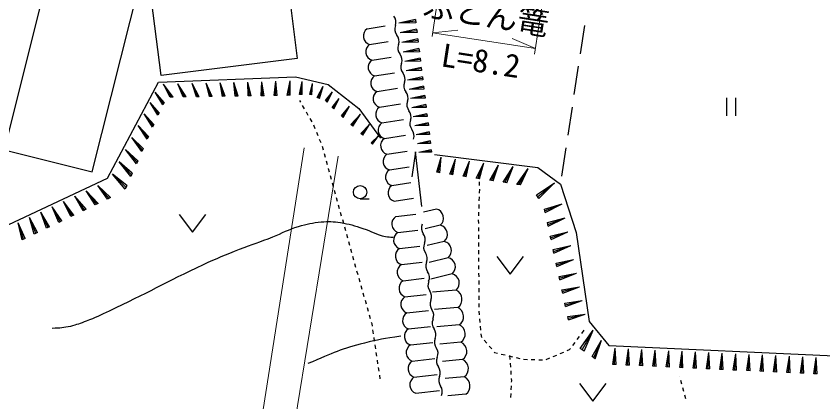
# Model space of a CAD drawing. Units: millimetres, scale not verified. Extents: x 40000 to 680000, y 20000 to 380000.
# Drawn here: x 342818 to 406396, y 259579 to 289980 of the extents above; entities that cross this region are included whole.
import ezdxf
from ezdxf.enums import TextEntityAlignment as Align

# ---------------------------------------------------------------- set-up
doc = ezdxf.new("R2010")
doc.units = ezdxf.units.MM
doc.header["$LTSCALE"] = 1000
doc.layers.add('M-BGD', color=7, linetype='Continuous', lineweight=25)
doc.layers.add('M-STR-HTXT', color=7, linetype='Continuous', lineweight=13)
doc.styles.add('ＭＳ ゴシック', font='')
doc.styles.get('ＭＳ ゴシック').set_extended_font_data('MS Gothic')

msp = doc.modelspace()

# ---------------------------------------------------------------- linework, layer by layer
at = {"layer": 'M-BGD'}
for p, q in [((374287, 289710), (372971, 289415)), ((374304, 289577), (372971, 289415)), ((374320, 289444), (372971, 289415)), ((374287, 289710), (374320, 289444)), ((370482, 288986), (371889, 289208)), ((374381, 288945), (373090, 288655)), ((374396, 288814), (373090, 288655)), ((374412, 288684), (373090, 288655)), ((374381, 288945), (374412, 288684)), ((387297, 287018), (387638, 289242)), ((374473, 288185), (373207, 287900)), ((374489, 288057), (373207, 287900)), ((374473, 288185), (374504, 287928)), ((370677, 287750), (372134, 287979)), ((374504, 287928), (373207, 287900)), ((374565, 287430), (373324, 287151)), ((374565, 287430), (374596, 287178)), ((370871, 286513), (372380, 286751)), ((374580, 287304), (373324, 287151)), ((374596, 287178), (373324, 287151)), ((374656, 286679), (373440, 286406)), ((374671, 286556), (373440, 286406)), ((374686, 286433), (373440, 286406)), ((374656, 286679), (374686, 286433)), ((371066, 285277), (372626, 285522)), ((374747, 285934), (373555, 285667)), ((374762, 285814), (373555, 285667)), ((374777, 285693), (373555, 285667)), ((374747, 285934), (374777, 285693)), ((386804, 283805), (387145, 286029)), ((354029, 284786), (364842, 285199)), ((363156, 283719), (363289, 284846)), ((363268, 283720), (363289, 284846)), ((363381, 283722), (363289, 284846)), ((364183, 283734), (364401, 284879)), ((364298, 283736), (364401, 284879)), ((364413, 283738), (364401, 284879)), ((364842, 285199), (367414, 284579)), ((374837, 285194), (373669, 284932)), ((374852, 285076), (373669, 284932)), ((374866, 284958), (373669, 284932)), ((374837, 285194), (374866, 284958)), ((350030, 277201), (354029, 284786)), ((355072, 283596), (354438, 284624)), ((355193, 283598), (354438, 284624)), ((354951, 283594), (354438, 284624)), ((356106, 283612), (355565, 284649)), ((356223, 283613), (355565, 284649)), ((355989, 283610), (355565, 284649)), ((357134, 283627), (356680, 284674)), ((357248, 283629), (356680, 284674)), ((357020, 283625), (356680, 284674)), ((358158, 283643), (357787, 284701)), ((358270, 283644), (357787, 284701)), ((358046, 283641), (357787, 284701)), ((359180, 283658), (358888, 284728)), ((359291, 283660), (358888, 284728)), ((359069, 283657), (358888, 284728)), ((360200, 283674), (359986, 284756)), ((360311, 283675), (359986, 284756)), ((360090, 283672), (359986, 284756)), ((361221, 283689), (361084, 284785)), ((361332, 283691), (361084, 284785)), ((361111, 283688), (361084, 284785)), ((362132, 283703), (362184, 284815)), ((362243, 283705), (362184, 284815)), ((362355, 283706), (362184, 284815)), ((365160, 283809), (365352, 284819)), ((365261, 283811), (365352, 284819)), ((365362, 283812), (365352, 284819)), ((365956, 283813), (366181, 284658)), ((366042, 283797), (366181, 284658)), ((366128, 283781), (366181, 284658)), ((366541, 283558), (367012, 284462)), ((366634, 283518), (367012, 284462)), ((366728, 283478), (367012, 284462)), ((367414, 284579), (369817, 282702)), ((371261, 284040), (372871, 284294)), ((374927, 284459), (373783, 284202)), ((374941, 284343), (373783, 284202)), ((374955, 284227), (373783, 284202)), ((374927, 284459), (374955, 284227)), ((354429, 283082), (353773, 283995)), ((354474, 283184), (353773, 283995)), ((354383, 282979), (353773, 283995)), ((355193, 283598), (354951, 283594)), ((356223, 283613), (355989, 283610)), ((357248, 283629), (357020, 283625)), ((358270, 283644), (358046, 283641)), ((359291, 283660), (359069, 283657)), ((360311, 283675), (360090, 283672)), ((361332, 283691), (361111, 283688)), ((362355, 283706), (362132, 283703)), ((363381, 283722), (363156, 283719)), ((364413, 283738), (364183, 283734)), ((365362, 283812), (365160, 283809)), ((366128, 283781), (365956, 283813)), ((367190, 283319), (367750, 284008)), ((367257, 283259), (367750, 284008)), ((367323, 283199), (367750, 284008)), ((375016, 283728), (373896, 283477)), ((375030, 283615), (373896, 283477)), ((375016, 283728), (375043, 283502)), ((354041, 282268), (353385, 283182)), ((354086, 282371), (353385, 283182)), ((353995, 282165), (353385, 283182)), ((354474, 283184), (354383, 282979)), ((365244, 283203), (365177, 283321)), ((365542, 282682), (365393, 282943)), ((366728, 283478), (366541, 283558)), ((367323, 283199), (367190, 283319)), ((367713, 282788), (368273, 283477)), ((367779, 282728), (368273, 283477)), ((367846, 282668), (368273, 283477)), ((371455, 282804), (373117, 283065)), ((375043, 283502), (373896, 283477)), ((375104, 283003), (374008, 282757)), ((375104, 283003), (375131, 282781)), ((398793, 283533), (398793, 282133)), ((399543, 282133), (399543, 283533)), ((354086, 282371), (353995, 282165)), ((365839, 282161), (365690, 282421)), ((367846, 282668), (367713, 282788)), ((368448, 282124), (369099, 282879)), ((368522, 282057), (369099, 282879)), ((368597, 281990), (369099, 282879)), ((369817, 282702), (371526, 280355)), ((375118, 282892), (374008, 282757)), ((375131, 282781), (374008, 282757)), ((386311, 280593), (386652, 282817)), ((353624, 281332), (352909, 282273)), ((353672, 281440), (352909, 282273)), ((353576, 281224), (352909, 282273)), ((366136, 281639), (365987, 281900)), ((368597, 281990), (368448, 282124)), ((369198, 281446), (369949, 282264)), ((369281, 281371), (369949, 282264)), ((369364, 281297), (369949, 282264)), ((371650, 281567), (373353, 281835)), ((375192, 282282), (374119, 282041)), ((375205, 282174), (374119, 282041)), ((375218, 282065), (374119, 282041)), ((375192, 282282), (375218, 282065)), ((353203, 280385), (352426, 281352)), ((353254, 280498), (352426, 281352)), ((353153, 280271), (352426, 281352)), ((353672, 281440), (353576, 281224)), ((366391, 281098), (366276, 281375)), ((369364, 281297), (369198, 281446)), ((369985, 280736), (370665, 281432)), ((370057, 280670), (370665, 281432)), ((370129, 280605), (370665, 281432)), ((375279, 281566), (374230, 281331)), ((375292, 281460), (374230, 281331)), ((375305, 281354), (374230, 281331)), ((375279, 281566), (375305, 281354)), ((352777, 279427), (351935, 280417)), ((352830, 279546), (351935, 280417)), ((352725, 279308), (351935, 280417)), ((353254, 280498), (353153, 280271)), ((366621, 280544), (366506, 280821)), ((370129, 280605), (369985, 280736)), ((370792, 280007), (371365, 280558)), ((370851, 279953), (371365, 280558)), ((370910, 279900), (371365, 280558)), ((371844, 280331), (373499, 280591)), ((375366, 280855), (374340, 280625)), ((375378, 280751), (374340, 280625)), ((375391, 280647), (374340, 280625)), ((375366, 280855), (375391, 280647)), ((366852, 279990), (366737, 280267)), ((370910, 279900), (370792, 280007)), ((375452, 280149), (374449, 279924)), ((375464, 280047), (374449, 279924)), ((375476, 279946), (374449, 279924)), ((375452, 280149), (375476, 279946)), ((352347, 278458), (351438, 279468)), ((352402, 278582), (351438, 279468)), ((352291, 278334), (351438, 279468)), ((352830, 279546), (352725, 279308)), ((367036, 279420), (366959, 279710)), ((367192, 278841), (367114, 279130)), ((372039, 279094), (373645, 279347)), ((374303, 279285), (374010, 277306)), ((374800, 274969), (374303, 279285)), ((375537, 279447), (374557, 279227)), ((375549, 279348), (374557, 279227)), ((375561, 279249), (374557, 279227)), ((375537, 279447), (375561, 279249)), ((385818, 277380), (386160, 279604)), ((351911, 277479), (350932, 278506)), ((351969, 277609), (350932, 278506)), ((351854, 277349), (350932, 278506)), ((352402, 278582), (352291, 278334)), ((367347, 278261), (367269, 278551)), ((375785, 279064), (383924, 278050)), ((375960, 277674), (376326, 278853)), ((376081, 277656), (376326, 278853)), ((376202, 277637), (376326, 278853)), ((376995, 277518), (377435, 278707)), ((377119, 277499), (377435, 278707)), ((377242, 277480), (377435, 278707)), ((378037, 277361), (378554, 278561)), ((378163, 277342), (378554, 278561)), ((378290, 277323), (378554, 278561)), ((367430, 277952), (367425, 277971)), ((367505, 277682), (367430, 277952)), ((372233, 277858), (373790, 278103)), ((379085, 277203), (379685, 278414)), ((379215, 277183), (379685, 278414)), ((379345, 277164), (379685, 278414)), ((380140, 277044), (380830, 278266)), ((380275, 277023), (380830, 278266)), ((380409, 277003), (380830, 278266)), ((381205, 276883), (381990, 278116)), ((381345, 276862), (381990, 278116)), ((381484, 276841), (381990, 278116)), ((382281, 276721), (383170, 277964)), ((382426, 276699), (383170, 277964)), ((382571, 276677), (383170, 277964)), ((383924, 278050), (385726, 276727)), ((351471, 276489), (350420, 277530)), ((351531, 276624), (350420, 277530)), ((351411, 276353), (350420, 277530)), ((351969, 277609), (351854, 277349)), ((367666, 277104), (367586, 277393)), ((376202, 277637), (375960, 277674)), ((377242, 277480), (376995, 277518)), ((378290, 277323), (378037, 277361)), ((379345, 277164), (379085, 277203)), ((379285, 277530), (379296, 277230)), ((339780, 272414), (350030, 277201)), ((350138, 275619), (349245, 276623)), ((350259, 275676), (349245, 276623)), ((350017, 275561), (349245, 276623)), ((351531, 276624), (351411, 276353)), ((367827, 276526), (367747, 276815)), ((372428, 276621), (373936, 276859)), ((379307, 276930), (379318, 276630)), ((380409, 277003), (380140, 277044)), ((381484, 276841), (381205, 276883)), ((382571, 276677), (382281, 276721)), ((383827, 275888), (385253, 276834)), ((383917, 275742), (385253, 276834)), ((384008, 275595), (385253, 276834)), ((385726, 276727), (386965, 272925)), ((349173, 275158), (348349, 276201)), ((349293, 275216), (348349, 276201)), ((349053, 275101), (348349, 276201)), ((367988, 275948), (367908, 276237)), ((379327, 276330), (379316, 276030)), ((347251, 274241), (346559, 275361)), ((347370, 274298), (346559, 275361)), ((347132, 274184), (346559, 275361)), ((348211, 274699), (347454, 275780)), ((348331, 274756), (347454, 275780)), ((348092, 274642), (347454, 275780)), ((350259, 275676), (350017, 275561)), ((368149, 275370), (368069, 275659)), ((369927, 275582), (370627, 275582)), ((372622, 275385), (374131, 275622)), ((379306, 275731), (379295, 275431)), ((384008, 275595), (383827, 275888)), ((346291, 273783), (345664, 274942)), ((346410, 273840), (345664, 274942)), ((346173, 273727), (345664, 274942)), ((348331, 274756), (348092, 274642)), ((349293, 275216), (349053, 275101)), ((368310, 274792), (368230, 275081)), ((375936, 274778), (374914, 274529)), ((379284, 275131), (379274, 274831)), ((384450, 274778), (385847, 275177)), ((384512, 274491), (384450, 274778)), ((384481, 274634), (385847, 275177)), ((384512, 274491), (385847, 275177)), ((344371, 272867), (343874, 274106)), ((344491, 272924), (343874, 274106)), ((344250, 272809), (343874, 274106)), ((345332, 273325), (344770, 274524)), ((345451, 273382), (344770, 274524)), ((345212, 273268), (344770, 274524)), ((347370, 274298), (347132, 274184)), ((355675, 274342), (356725, 272942)), ((356725, 272942), (357775, 274342)), ((368471, 274214), (368391, 274503)), ((372752, 274199), (374305, 274373)), ((379263, 274531), (379252, 274232)), ((384682, 273710), (386075, 274081)), ((384712, 273568), (386075, 274081)), ((384743, 273425), (386075, 274081)), ((343408, 272408), (342979, 273688)), ((343530, 272466), (342979, 273688)), ((343286, 272349), (342979, 273688)), ((346410, 273840), (346173, 273727)), ((368632, 273636), (368552, 273925)), ((376247, 273499), (375063, 273211)), ((379243, 273932), (379245, 273632)), ((384743, 273425), (384682, 273710)), ((344491, 272924), (344250, 272809)), ((345451, 273382), (345212, 273268)), ((368793, 273058), (368713, 273347)), ((368954, 272480), (368874, 272769)), ((372894, 272932), (374472, 273109)), ((379247, 273332), (379249, 273032)), ((384912, 272645), (386302, 272989)), ((384943, 272504), (386302, 272989)), ((384974, 272363), (386302, 272989)), ((386965, 272925), (387979, 265913)), ((343530, 272466), (343286, 272349)), ((369115, 271902), (369035, 272191)), ((376558, 272221), (375212, 271893)), ((379251, 272732), (379252, 272432)), ((379254, 272132), (379256, 271832)), ((384974, 272363), (384912, 272645)), ((369276, 271324), (369196, 271613)), ((373036, 271664), (374640, 271844)), ((379258, 271532), (379259, 271232)), ((385143, 271582), (386529, 271899)), ((385203, 271302), (385143, 271582)), ((385173, 271442), (386529, 271899)), ((385203, 271302), (386529, 271899)), ((369437, 270746), (369357, 271035)), ((376870, 270942), (375360, 270575)), ((379261, 270932), (379263, 270632)), ((380702, 271047), (381752, 269647)), ((381752, 269647), (382802, 271047)), ((369598, 270168), (369518, 270457)), ((373178, 270397), (374808, 270580)), ((379265, 270332), (379266, 270032)), ((385372, 270522), (386755, 270812)), ((385432, 270244), (385372, 270522)), ((385402, 270383), (386755, 270812)), ((385432, 270244), (386755, 270812)), ((369762, 269591), (369680, 269880)), ((377181, 269664), (375509, 269257)), ((379268, 269732), (379270, 269432)), ((385602, 269464), (386980, 269728)), ((385631, 269326), (386980, 269728)), ((385661, 269189), (386980, 269728)), ((369927, 269014), (369845, 269303)), ((373320, 269130), (374975, 269316)), ((379272, 269132), (379273, 268832)), ((385661, 269189), (385602, 269464)), ((370092, 268437), (370010, 268726)), ((377492, 268386), (375628, 268214)), ((379275, 268532), (379277, 268232)), ((385830, 268408), (387205, 268646)), ((385890, 268135), (385830, 268408)), ((385860, 268271), (387205, 268646)), ((385890, 268135), (387205, 268646)), ((370257, 267860), (370175, 268149)), ((373462, 267863), (375143, 268051)), ((379279, 267932), (379281, 267632)), ((370422, 267283), (370339, 267572)), ((379282, 267332), (379284, 267032)), ((386059, 267354), (387430, 267567)), ((386117, 267083), (386059, 267354)), ((386088, 267218), (387430, 267567)), ((386117, 267083), (387430, 267567)), ((370587, 266707), (370504, 266995)), ((370751, 266130), (370669, 266418)), ((373604, 266595), (375311, 266787)), ((377618, 267018), (375782, 266848)), ((379291, 266732), (379316, 266433)), ((386287, 266302), (387654, 266490)), ((386316, 266167), (387654, 266490)), ((386345, 266033), (387654, 266490)), ((370866, 265730), (370834, 265841)), ((379340, 266134), (379365, 265835)), ((386345, 266033), (386287, 266302)), ((387979, 265913), (389527, 264026)), ((370893, 265548), (370866, 265730)), ((370981, 264954), (370937, 265251)), ((373746, 265328), (375478, 265522)), ((377744, 265650), (375983, 265487)), ((379389, 265536), (379414, 265237)), ((387280, 263786), (388295, 265235)), ((387406, 264979), (387588, 265218)), ((387426, 263684), (388295, 265235)), ((387572, 263583), (388295, 265235)), ((371070, 264361), (371026, 264658)), ((379438, 264938), (379454, 264745)), ((379454, 264745), (379523, 264664)), ((387044, 264501), (387225, 264740)), ((371159, 263767), (371114, 264064)), ((373888, 264061), (375646, 264258)), ((377871, 264282), (376199, 264128)), ((379716, 264435), (379910, 264205)), ((380103, 263976), (380297, 263747)), ((386681, 264023), (386862, 264262)), ((388209, 263142), (388954, 264444)), ((388334, 263055), (388954, 264444)), ((388459, 262969), (388954, 264444)), ((389527, 264026), (408085, 263182)), ((371247, 263174), (371203, 263471)), ((380491, 263518), (380524, 263478)), ((380524, 263478), (380765, 263419)), ((381056, 263348), (381348, 263277)), ((381707, 263224), (381728, 262925)), ((385152, 263154), (385428, 263272)), ((385704, 263390), (385980, 263507)), ((386256, 263625), (386438, 263703)), ((386438, 263703), (386500, 263784)), ((387572, 263583), (387280, 263786)), ((389839, 262533), (390027, 263803)), ((389967, 262527), (390027, 263803)), ((390094, 262521), (390027, 263803)), ((390894, 262483), (391081, 263755)), ((391022, 262477), (391081, 263755)), ((391149, 262471), (391081, 263755)), ((391949, 262434), (392136, 263707)), ((392076, 262428), (392136, 263707)), ((392204, 262422), (392136, 263707)), ((393004, 262384), (393192, 263659)), ((393132, 262378), (393192, 263659)), ((393260, 262373), (393192, 263659)), ((394059, 262335), (394247, 263611)), ((394187, 262329), (394247, 263611)), ((394315, 262323), (394247, 263611)), ((395115, 262286), (395303, 263563)), ((395243, 262280), (395303, 263563)), ((395371, 262274), (395303, 263563)), ((396170, 262236), (396359, 263514)), ((396299, 262230), (396359, 263514)), ((396427, 262224), (396359, 263514)), ((397226, 262187), (397415, 263466)), ((397355, 262181), (397415, 263466)), ((397484, 262175), (397415, 263466)), ((398283, 262137), (398472, 263418)), ((398411, 262131), (398472, 263418)), ((398540, 262125), (398472, 263418)), ((399339, 262088), (399528, 263370)), ((399468, 262082), (399528, 263370)), ((399597, 262076), (399528, 263370)), ((400396, 262038), (400585, 263321)), ((400525, 262032), (400585, 263321)), ((400654, 262026), (400585, 263321)), ((401453, 261989), (401643, 263273)), ((401582, 261983), (401643, 263273)), ((401711, 261977), (401643, 263273)), ((402510, 261939), (402700, 263225)), ((402640, 261933), (402700, 263225)), ((402769, 261927), (402700, 263225)), ((371336, 262581), (371292, 262877)), ((374030, 262794), (375814, 262994)), ((377997, 262914), (376414, 262768)), ((381639, 263206), (381931, 263135)), ((381749, 262626), (381770, 262326)), ((382222, 263064), (382514, 262993)), ((382808, 262940), (383107, 262930)), ((383407, 262921), (383707, 262912)), ((384007, 262902), (384307, 262893)), ((384600, 262919), (384876, 263037)), ((388459, 262969), (388209, 263142)), ((403568, 261890), (403758, 263176)), ((403697, 261884), (403758, 263176)), ((403826, 261878), (403758, 263176)), ((404626, 261840), (404816, 263128)), ((404755, 261834), (404816, 263128)), ((404884, 261828), (404816, 263128)), ((405684, 261791), (405874, 263080)), ((405813, 261785), (405874, 263080)), ((405943, 261779), (405874, 263080)), ((371425, 261987), (371380, 262284)), ((381792, 262027), (381813, 261728)), ((390094, 262521), (389839, 262533)), ((391149, 262471), (390894, 262483)), ((392204, 262422), (391949, 262434)), ((393260, 262373), (393004, 262384)), ((394315, 262323), (394059, 262335)), ((395371, 262274), (395115, 262286)), ((396427, 262224), (396170, 262236)), ((397484, 262175), (397226, 262187)), ((398540, 262125), (398283, 262137)), ((399597, 262076), (399339, 262088)), ((400654, 262026), (400396, 262038)), ((401711, 261977), (401453, 261989)), ((371513, 261394), (371469, 261690)), ((374172, 261527), (375999, 261731)), ((378123, 261546), (376630, 261408)), ((381834, 261429), (381848, 261225)), ((395129, 261552), (395126, 261563)), ((402769, 261927), (402510, 261939)), ((403826, 261878), (403568, 261890)), ((404884, 261828), (404626, 261840)), ((405943, 261779), (405684, 261791)), ((381826, 260830), (381809, 260530)), ((381848, 261225), (381843, 261129)), ((387228, 261036), (388278, 259636)), ((388278, 259636), (389328, 261036)), ((395282, 260972), (395205, 261262)), ((395436, 260392), (395359, 260682)), ((374314, 260259), (376190, 260470)), ((378250, 260178), (376845, 260048)), ((381793, 260231), (381776, 259931)), ((395590, 259812), (395513, 260102))]:
    msp.add_line(p, q, dxfattribs=at)
for points in [[(353126, 294139), (363855, 295491), (364969, 286650), (354240, 285299)], [(345608, 294364), (341862, 279440), (348812, 277696), (352557, 292621)]]:
    msp.add_lwpolyline(points, close=True, dxfattribs=at)
msp.add_circle((369927, 276107), 525, dxfattribs=at)
for centre, radius, start, end in [((372005, 289507), 753, 339.17224, 38.89791), ((370866, 288413), 690, 123.77443, 254.1099), ((373415, 288962), 753, 159.17224, 218.89791), ((372242, 288016), 753, 339.17224, 38.89791), ((371060, 287177), 690, 123.77443, 254.1099), ((373652, 287471), 753, 159.17224, 218.89791), ((372480, 286525), 753, 339.17224, 38.89791), ((371255, 285940), 690, 123.77443, 254.1099), ((373889, 285979), 753, 159.17224, 218.89791), ((372717, 285034), 753, 339.17224, 38.89791), ((371449, 284704), 690, 123.77443, 254.1099), ((374126, 284488), 753, 159.17224, 218.89791), ((371644, 283467), 690, 123.77443, 254.1099), ((372954, 283542), 753, 339.17224, 38.89791), ((374363, 282997), 753, 159.17224, 218.89791), ((371838, 282231), 690, 123.77443, 254.1099), ((373191, 282051), 753, 339.17224, 38.89791), ((374600, 281506), 753, 159.17224, 218.89791), ((372033, 280994), 690, 123.77443, 254.1099), ((373428, 280560), 753, 339.17224, 38.89791), ((372228, 279758), 690, 123.77443, 254.1099), ((372422, 278521), 690, 123.77443, 254.1099), ((372617, 277285), 690, 123.77443, 254.1099), ((372811, 276048), 690, 123.77443, 254.1099), ((375760, 274058), 741, 311.07908, 76.28277), ((373129, 273599), 708, 122.19085, 250.60386), ((375512, 273278), 753, 156.60235, 216.32802), ((376071, 272779), 741, 311.07908, 76.28277), ((373271, 272332), 708, 122.19085, 250.60386), ((374298, 272386), 753, 336.60235, 36.32802), ((376383, 271501), 741, 311.07908, 76.28277), ((373413, 271065), 708, 122.19085, 250.60386), ((375682, 271778), 753, 156.60235, 216.32802), ((374468, 270885), 753, 336.60235, 36.32802), ((376694, 270223), 741, 311.07908, 76.28277), ((373555, 269798), 708, 122.19085, 250.60386), ((375852, 270277), 753, 156.60235, 216.32802), ((374638, 269385), 753, 336.60235, 36.32802), ((377005, 268944), 741, 311.07908, 76.28277), ((373697, 268531), 708, 122.19085, 250.60386), ((376022, 268777), 753, 156.60235, 216.32802), ((374808, 267885), 753, 336.60235, 36.32802), ((377167, 267666), 790, 304.84516, 65.70263), ((373839, 267263), 708, 122.19085, 250.60386), ((376192, 267277), 753, 156.60235, 216.32802), ((373981, 265996), 708, 122.19085, 250.60386), ((374978, 266384), 753, 336.60235, 36.32802), ((377293, 266298), 790, 304.84516, 65.70263), ((376362, 265776), 753, 156.60235, 216.32802), ((374123, 264729), 708, 122.19085, 250.60386), ((375148, 264884), 753, 336.60235, 36.32802), ((377420, 264930), 790, 304.84516, 65.70263), ((376532, 264276), 753, 156.60235, 216.32802), ((374265, 263462), 708, 122.19085, 250.60386), ((377546, 263562), 790, 304.84516, 65.70263), ((375318, 263383), 753, 336.60235, 36.32802), ((374408, 262195), 708, 122.19085, 250.60386), ((376702, 262775), 753, 156.60235, 216.32802), ((377672, 262194), 790, 304.84516, 65.70263), ((375488, 261883), 753, 336.60235, 36.32802), ((374550, 260927), 708, 122.19085, 250.60386), ((376872, 261275), 753, 156.60235, 216.32802), ((377798, 260826), 790, 304.84516, 65.70263), ((375658, 260383), 753, 336.60235, 36.32802)]:
    msp.add_arc(centre, radius, start, end, dxfattribs=at)
for points, knots in [([(345652, 265389), (346327, 265423), (346555, 265429), (347116, 265557), (347620, 265673), (347889, 265791), (348374, 265971), (349095, 266237), (349480, 266434), (350176, 266759), (353093, 268123), (354652, 269044), (357573, 270401), (358670, 270911), (359300, 271163), (360426, 271603), (361440, 271998), (362022, 272184), (363036, 272579), (363833, 272889), (364241, 273170), (365064, 273405), (365754, 273602), (366150, 273705), (366866, 273761), (367458, 273809), (367798, 273787), (368386, 273705), (369091, 273607), (369469, 273458), (370151, 273255), (370854, 273045), (371191, 272726), (371916, 272616), (372156, 272580), (372252, 272560), (372534, 272554)], [0, 0, 0, 0, 1, 1, 1, 2, 2, 2, 3, 3, 3, 4, 4, 4, 5, 5, 5, 6, 6, 6, 7, 7, 7, 8, 8, 8, 9, 9, 9, 10, 10, 10, 11, 11, 11, 12, 12, 12, 12]), ([(373136, 264750), (371792, 264566), (371373, 264477), (370264, 264206), (368468, 263766), (367838, 263446), (365814, 262591)], [0, 0, 0, 0, 1, 1, 1, 2, 2, 2, 2])]:
    msp.add_open_spline(points, degree=3, knots=knots, dxfattribs=at)
at = {"layer": 'M-STR-HTXT'}
for p, q in [((377527, 300965), (375592, 288373)), ((385607, 299567), (383672, 286974)), ((375636, 288663), (377624, 288881)), ((375636, 288663), (383740, 287418)), ((383740, 287418), (381911, 288222)), ((365517, 279612), (361171, 251776)), ((363743, 251508), (368192, 278936))]:
    msp.add_line(p, q, dxfattribs=at)

# ---------------------------------------------------------------- texts
at = {"layer": 'M-STR-HTXT', "style": 'ＭＳ ゴシック'}
msp.add_text('ふとん篭', height=1833, rotation=351.263, dxfattribs=at).set_placement((379636, 288672), align=Align.BOTTOM_CENTER)
msp.add_text('L=8.2', height=1833, rotation=351.263, dxfattribs=at).set_placement((376138, 285494), align=Align.BOTTOM_LEFT)

doc.saveas('drawing.dxf')
